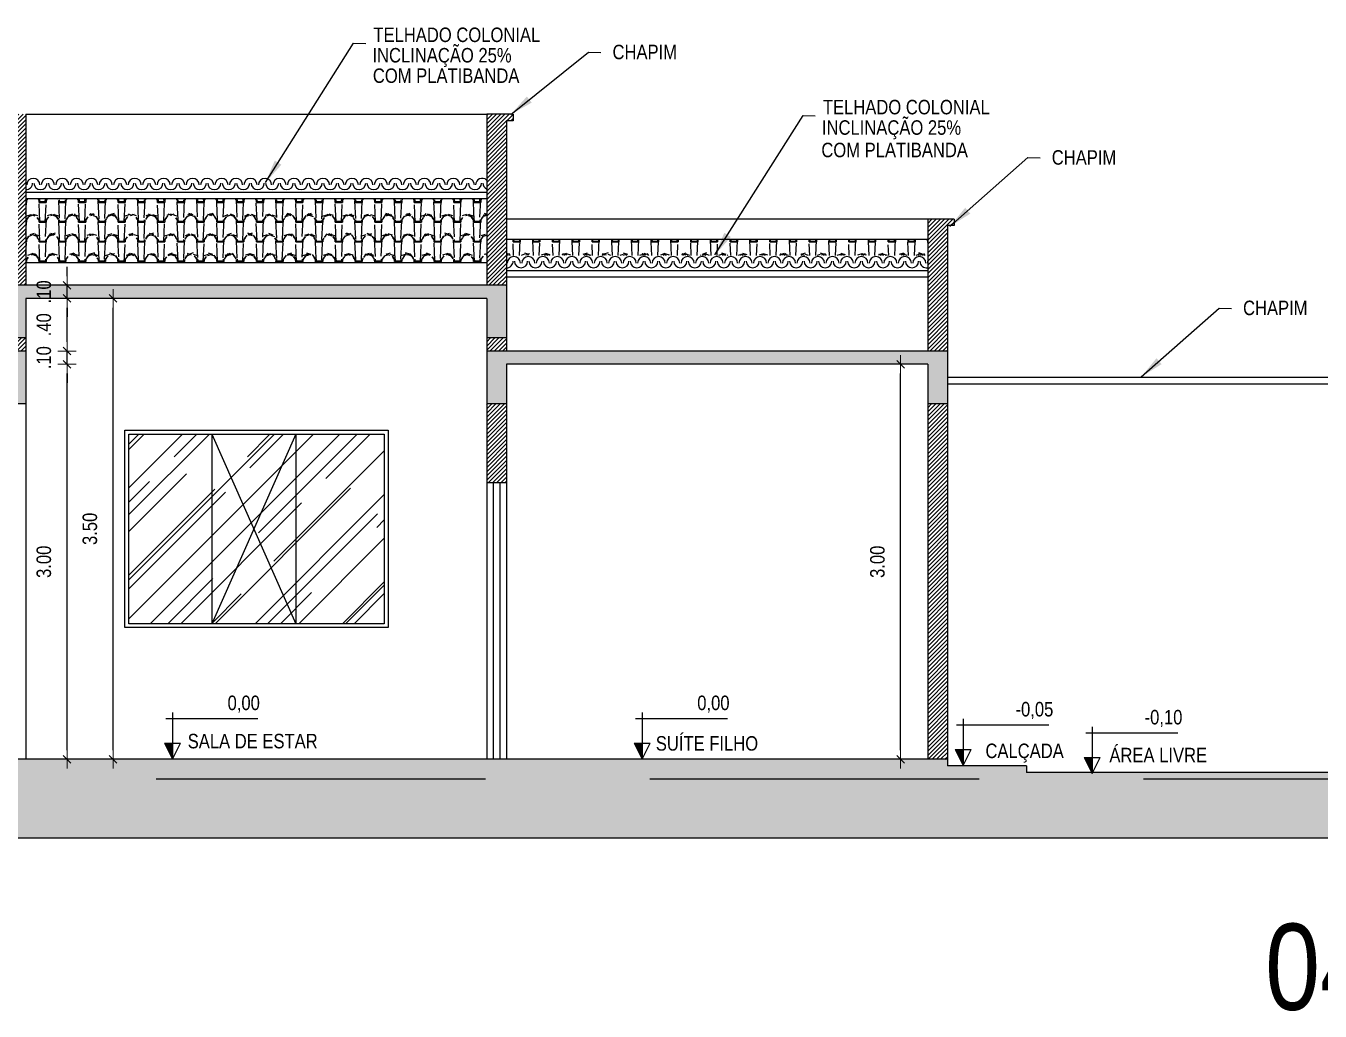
# Model space of a CAD drawing. Header units: millimetres. Extents: x -178 to 521, y -135 to 750.
# Drawn here: x 22.96 to 32.8, y 724.83 to 732.31 of the extents above; entities that cross this region are included whole.
import ezdxf
from ezdxf.enums import TextEntityAlignment as Align

# ---------------------------------------------------------------- set-up
doc = ezdxf.new("R2010")
doc.units = ezdxf.units.MM
doc.header["$LTSCALE"] = 20
doc.header["$MEASUREMENT"] = 0
doc.header["$PDSIZE"] = -5
doc.linetypes.add('CONTINU', pattern=[0])
doc.linetypes.add('HIDDEN2', pattern=[0.1875, 0.125, -0.0625])
doc.layers.get('0').update_dxf_attribs({"linetype": 'CONTINUOUS'})
doc.layers.get('Defpoints').update_dxf_attribs({"linetype": 'CONTINUOUS'})
for name, color, linetype in [('COTA', 7, 'CONTINUOUS'), ('COTAS', 7, 'CONTINUOUS'), ('E-hatch', 8, 'CONTINUOUS'), ('E-txt-g', 3, 'CONTINUOUS'), ('E-TXT-Y', 2, 'CONTINUOUS'), ('ESQUADRIA', 3, 'CONTINUOUS')]:
    doc.layers.add(name, color=color, linetype=linetype)
for name, color, linetype, lineweight in [('E-Cta-W', 7, 'CONTINUOUS', 20), ('E-Pen-C', 4, 'CONTINUOUS', 15), ('E-Pen-G', 3, 'CONTINUOUS', 30), ('E-Txt-W', 7, 'CONTINUOUS', 20)]:
    doc.layers.add(name, color=color, linetype=linetype, lineweight=lineweight)
doc.styles.add('F2', font='ARIALN.TTF')
doc.styles.add('REG60', font='romans.shx', dxfattribs={"width": 0.8, "height": 0.15})
doc.styles.add('REG80', font='romans.shx', dxfattribs={"width": 0.8, "height": 0.2})
doc.dimstyles.new('DIMENSION-1', dxfattribs={"dimtxt": 0.11, "dimasz": 0.07, "dimexe": 1, "dimexo": 0, "dimgap": 0.12, "dimtad": 1, "dimzin": 7, "dimdsep": 46, "dimtxsty": 'F2', "dimblk1": 'TRACO', "dimblk2": 'TRACO', "dimsah": 1, "dimcen": 1, "dimse1": 1, "dimse2": 1, "dimclrd": 256, "dimclre": 256, "dimclrt": 6, "dimadec": 0, "dimazin": 0, "dimtfac": 1, "dimtix": 1, "dimtmove": 2, "dimatfit": 3, "dimldrblk": 'TRACO', "dimfxl": 1, "dimtolj": 1, "dimtzin": 0, "dimarcsym": 0})
doc.dimstyles.get("Standard").update_dxf_attribs({"dimtxt": 0.18, "dimasz": 0.18, "dimexe": 0.18, "dimexo": 0.0625, "dimgap": 0.09, "dimtad": 0, "dimtih": 1, "dimtoh": 1, "dimdec": 4, "dimzin": 0, "dimdsep": 46, "dimtxsty": 'Standard', "dimcen": 0.09, "dimadec": 0, "dimazin": 0, "dimtfac": 1, "dimtdec": 4, "dimtofl": 0, "dimtmove": 0, "dimatfit": 3, "dimfxl": 1, "dimtolj": 1, "dimtzin": 0, "dimarcsym": 0})
pattern_1 = [(0, (80.6698, 40.52191), (0.15, 0.15), [0.048, -0.102]), (125.2176, (80.813806, 40.536909), (1.05000017453, -1.49999987498), [0.03121305, -3.0900849]), (160.71, (80.795806, 40.562409), (2.550000777635, -0.8999979741), [0.0317844, -3.1466586]), (199.29, (80.765806, 40.572909), (-2.550000777635, -0.8999979741), [0.0317844, -3.1466586]), (234.7824, (80.735806, 40.562409), (-1.05000017453, -1.49999987498), [0.03121305, -3.0900849]), (270, (80.7178, 40.53691), (0.15, -0.15), [0.015, -0.135]), (90, (80.8138, 40.52191), (-0.15, 0.15), [0.015, -0.135]), (0, (80.6698, 40.52791), (0.15, 0.15), [0.042, -0.108]), (126.3844, (80.819806, 40.539909), (1.650001937525, -2.24999858293), [0.0354012, -3.50472585]), (162.3499, (80.798806, 40.568409), (-2.850000422915, 0.899998778574), [0.0346302, -3.42838875]), (197.6501, (80.765806, 40.578909), (2.850000422915, 0.899998778574), [0.0346302, -3.42838875]), (233.6156, (80.732806, 40.568409), (-1.650001937525, -2.24999858293), [0.0354012, -3.50472585]), (270, (80.7118, 40.53991), (0.15, -0.15), [0.012, -0.138]), (90, (80.8198, 40.52791), (-0.15, 0.15), [0.012, -0.138]), (0, (80.8138, 40.52791), (0.15, 0.15), [0.006, -0.144]), (87.3974, (80.711806, 40.539909), (-0.1500021288, -3.14999989794), [0.13213635, -3.17127105]), (92.6026, (80.819806, 40.539909), (-0.1500021288, 3.14999989794), [0.13213635, -3.17127105]), (0, (80.8138, 40.52191), (0.15, 0.15), [0.006, -0.144])]

# ---------------------------------------------------------------- blocks, each defined once
blk = doc.blocks.new('TXT-AMB75')
at = {"layer": 'E-txt-g', "style": 'REG80', "width": 0.8, "flags": 8}
blk.add_attdef('TXT', text='', height=0.2, dxfattribs=at).set_placement((0.005, 0.296), align=Align.CENTER)
at = {"layer": 'E-Txt-W', "style": 'REG60', "width": 0.8, "flags": 8}
blk.add_attdef('TXT', text='', height=0.15, dxfattribs=at).set_placement((0.005, 0.027), align=Align.CENTER)
blk = doc.blocks.new('IND_DES')
at = {"layer": 'E-Txt-W', "color": 7}
blk.add_line((0.0269, -0.2428), (0.1984, -0.2428), dxfattribs=at)
at = {"layer": 'E-txt-g', "color": 7, "style": 'F2'}
for s, p in [('ESCALA', (-0.4463, -0.2864)), ('1', (0.2426, -0.2864)), (':', (0.3988, -0.2706))]:
    blk.add_text(s, height=0.1, dxfattribs=at).set_placement(p)
blk.add_attdef('ESCALA', (0.4897, -0.2812), '', height=0.1, dxfattribs=at)
at = {"layer": 'E-Txt-W', "color": 6, "style": 'F2'}
blk.add_attdef('00', text='', height=0.4, dxfattribs=at).set_placement((-0.7083, -0.2881), align=Align.CENTER)
at = {"layer": 'E-TXT-Y', "color": 7, "style": 'F2'}
for tag, p in [('PROJETO', (-0.4563, 0.1829)), ('DESENHO', (-0.4582, -0.0658))]:
    blk.add_attdef(tag, p, '', height=0.175, dxfattribs=at)
blk = doc.blocks.new('TRACO')
at = {"layer": 'E-Pen-C'}
for p, q in [((-1, 0), (1, 0)), ((0, 1), (0, -1))]:
    blk.add_line(p, q, dxfattribs=at)
at = {"layer": 'E-Pen-G'}
blk.add_line((-0.42, -0.42), (0.42, 0.42), dxfattribs=at)
blk = doc.blocks.new('*D609')
at = {"linetype": 'Continuous', "lineweight": -2}
blk.add_line((16.2151, 726.6632), (16.2151, 732.1732), dxfattribs=at)
at = {"layer": 'Defpoints', "color": 0, "linetype": 'Continuous'}
for p in [(16.2151, 732.2432), (17.559, 732.2432), (34.3044, 726.5932)]:
    blk.add_point(p, dxfattribs=at)
at = {"linetype": 'Continuous', "lineweight": -2, "xscale": 0.07, "yscale": 0.07, "zscale": 0.07}
for p, rotation in [((16.2151, 732.2432), 90), ((16.2151, 726.5932), 270)]:
    blk.add_blockref('TRACO', p, dxfattribs=dict(at, rotation=rotation))
at = {"color": 6, "linetype": 'Continuous', "insert": (16.039, 729.4182), "char_height": 0.11, "attachment_point": 5, "rotation": 90, "style": 'F2'}
blk.add_mtext('\\A1;5.65', dxfattribs=at)
blk = doc.blocks.new('*D627')
at = {"linetype": 'Continuous', "lineweight": -2}
blk.add_line((23.2772, 726.8132), (23.2772, 729.6732), dxfattribs=at)
at = {"layer": 'Defpoints', "color": 0, "linetype": 'Continuous'}
for p in [(22.8144, 729.7432), (23.2772, 729.7432), (22.9644, 726.7432)]:
    blk.add_point(p, dxfattribs=at)
at = {"linetype": 'Continuous', "lineweight": -2, "xscale": 0.07, "yscale": 0.07, "zscale": 0.07}
for p, rotation in [((23.2772, 729.7432), 90), ((23.2772, 726.7432), 270)]:
    blk.add_blockref('TRACO', p, dxfattribs=dict(at, rotation=rotation))
at = {"color": 6, "linetype": 'Continuous', "insert": (23.1011, 728.2432), "char_height": 0.11, "attachment_point": 5, "rotation": 90, "style": 'F2'}
blk.add_mtext('\\A1;3.00', dxfattribs=at)
blk = doc.blocks.new('*D628')
at = {"linetype": 'Continuous', "lineweight": -2}
for p, q in [((23.2772, 729.9132), (23.2772, 729.9832)), ((23.2772, 729.7432), (23.2772, 729.8432)), ((23.2772, 729.6732), (23.2772, 729.6032))]:
    blk.add_line(p, q, dxfattribs=at)
at = {"layer": 'Defpoints', "color": 0, "linetype": 'Continuous'}
for p in [(22.9644, 729.8432), (23.2772, 729.8432), (22.8144, 729.7432)]:
    blk.add_point(p, dxfattribs=at)
at = {"linetype": 'Continuous', "lineweight": -2, "xscale": 0.07, "yscale": 0.07, "zscale": 0.07}
for p, rotation in [((23.2772, 729.8432), 270), ((23.2772, 729.7432), 90)]:
    blk.add_blockref('TRACO', p, dxfattribs=dict(at, rotation=rotation))
at = {"color": 6, "linetype": 'Continuous', "insert": (23.1011, 729.7932), "char_height": 0.11, "attachment_point": 5, "rotation": 90, "style": 'F2'}
blk.add_mtext('\\A1;.10', dxfattribs=at)
blk = doc.blocks.new('*D629')
at = {"linetype": 'Continuous', "lineweight": -2}
blk.add_line((23.2772, 729.9132), (23.2772, 730.1732), dxfattribs=at)
at = {"layer": 'Defpoints', "color": 0, "linetype": 'Continuous'}
for p in [(22.9644, 730.2432), (23.2772, 730.2432), (22.9644, 729.8432)]:
    blk.add_point(p, dxfattribs=at)
at = {"linetype": 'Continuous', "lineweight": -2, "xscale": 0.07, "yscale": 0.07, "zscale": 0.07}
for p, rotation in [((23.2772, 730.2432), 90), ((23.2772, 729.8432), 270)]:
    blk.add_blockref('TRACO', p, dxfattribs=dict(at, rotation=rotation))
at = {"color": 6, "linetype": 'Continuous', "insert": (23.1011, 730.0432), "char_height": 0.11, "attachment_point": 5, "rotation": 90, "style": 'F2'}
blk.add_mtext('\\A1;.40', dxfattribs=at)
blk = doc.blocks.new('*D630')
at = {"linetype": 'Continuous', "lineweight": -2}
for p, q in [((23.2772, 730.4132), (23.2772, 730.4832)), ((23.2772, 730.2432), (23.2772, 730.3432)), ((23.2772, 730.1732), (23.2772, 730.1032))]:
    blk.add_line(p, q, dxfattribs=at)
at = {"layer": 'Defpoints', "color": 0, "linetype": 'Continuous'}
for p in [(22.9992, 730.3432), (23.2772, 730.3432), (22.9644, 730.2432)]:
    blk.add_point(p, dxfattribs=at)
at = {"linetype": 'Continuous', "lineweight": -2, "xscale": 0.07, "yscale": 0.07, "zscale": 0.07}
for p, rotation in [((23.2772, 730.3432), 270), ((23.2772, 730.2432), 90)]:
    blk.add_blockref('TRACO', p, dxfattribs=dict(at, rotation=rotation))
at = {"color": 6, "linetype": 'Continuous', "insert": (23.1011, 730.2932), "char_height": 0.11, "attachment_point": 5, "rotation": 90, "style": 'F2'}
blk.add_mtext('\\A1;.10', dxfattribs=at)
blk = doc.blocks.new('*D631')
at = {"linetype": 'Continuous', "lineweight": -2}
blk.add_line((23.6269, 726.8132), (23.6269, 730.1732), dxfattribs=at)
at = {"layer": 'Defpoints', "color": 0, "linetype": 'Continuous'}
for p in [(22.9644, 730.2432), (23.6269, 730.2432), (22.9644, 726.7432)]:
    blk.add_point(p, dxfattribs=at)
at = {"linetype": 'Continuous', "lineweight": -2, "xscale": 0.07, "yscale": 0.07, "zscale": 0.07}
for p, rotation in [((23.6269, 730.2432), 90), ((23.6269, 726.7432), 270)]:
    blk.add_blockref('TRACO', p, dxfattribs=dict(at, rotation=rotation))
at = {"color": 6, "linetype": 'Continuous', "insert": (23.4507, 728.4932), "char_height": 0.11, "attachment_point": 5, "rotation": 90, "style": 'F2'}
blk.add_mtext('\\A1;3.50', dxfattribs=at)
blk = doc.blocks.new('*D632')
at = {"linetype": 'Continuous', "lineweight": -2}
blk.add_line((29.609, 726.8132), (29.609, 729.6732), dxfattribs=at)
at = {"layer": 'Defpoints', "color": 0, "linetype": 'Continuous'}
for p in [(29.609, 729.7432), (29.8144, 729.7432), (29.8144, 726.7432)]:
    blk.add_point(p, dxfattribs=at)
at = {"linetype": 'Continuous', "lineweight": -2, "xscale": 0.07, "yscale": 0.07, "zscale": 0.07}
for p, rotation in [((29.609, 729.7432), 90), ((29.609, 726.7432), 270)]:
    blk.add_blockref('TRACO', p, dxfattribs=dict(at, rotation=rotation))
at = {"color": 6, "linetype": 'Continuous', "insert": (29.4328, 728.2432), "char_height": 0.11, "attachment_point": 5, "rotation": 90, "style": 'F2'}
blk.add_mtext('\\A1;3.00', dxfattribs=at)

msp = doc.modelspace()

# ---------------------------------------------------------------- hatches: boundary and pattern name
at = {"linetype": 'Continuous'}
h = msp.add_hatch(dxfattribs=at)
h.set_pattern_fill('TROOF1', color=8, scale=0.15, style=0, pattern_type=2)
h.set_pattern_definition(pattern_1)
h.paths.add_polyline_path([(22.9644, 730.999), (22.9644, 730.5125), (26.4644, 730.5125), (26.4644, 730.999)])
h = msp.add_hatch(dxfattribs=at)
h.set_pattern_fill('TROOF1', color=8, scale=0.15, style=0, pattern_type=2)
h.set_pattern_definition(pattern_1)
h.paths.add_polyline_path([(29.8144, 730.6902), (26.6144, 730.6902), (26.6144, 730.5698), (29.8144, 730.5698)])
at = {"layer": 'COTA', "linetype": 'Continuous'}
h = msp.add_hatch(dxfattribs=at)
h.set_pattern_fill('AR-RROOF', color=8, scale=0.35, angle=45, style=0)
h.set_pattern_definition([(45, (80.6698, 0), (0.29698485, 0.7919596), [5.25, -0.7, 1.75, -0.35]), (45, (80.8752, 0.4529), (-0.57664558, 0.08167083), [1.05, -0.1155, 2.1, -0.2625]), (45, (80.58319, 0.3341), (1.1211178, 1.45275088), [2.8, -0.49, 1.4, -0.35])])
h.paths.add_polyline_path([(23.7461, 729.2132), (25.6861, 729.2132), (25.6861, 727.7732), (23.7461, 727.7732)])
at = {"layer": 'COTAS', "linetype": 'CONTINU'}
h = msp.add_hatch(dxfattribs=at)
h.set_pattern_fill('ANSI38', color=8, scale=0.25, style=0)
h.set_pattern_definition([(45, (80.669806, 0), (-0.0220970869, 0.0220970869), []), (135, (80.669806, 0), (-0.0662912607, 0.0220970869), [0.078125, -0.046875])])
h.paths.add_polyline_path([(12.4554, 726.7432), (12.4554, 726.6932), (11.8554, 726.6932), (11.8554, 726.6432), (10.8668, 726.6432), (10.8625, 726.6345), (10.8582, 726.6432), (8.2297, 726.6432), (8.2297, 726.1432), (37.8676, 726.1432), (37.8676, 726.4947, 0.012456), (36.8044, 726.4432), (36.8044, 726.5932), (33.9544, 726.5932), (33.9544, 726.6432), (31.0684, 726.6432), (31.0641, 726.6345), (31.0598, 726.6432), (30.5644, 726.6432), (30.5644, 726.6932), (29.9644, 726.6932), (29.9644, 726.7432)])
at = {"layer": 'E-hatch'}
h = msp.add_hatch(dxfattribs=at)
h.set_pattern_fill('ANSI31', color=256, scale=0.18, style=0)
h.set_pattern_definition([(45, (80.669806, 40.52191), (-0.0159099026, 0.0159099026), [])])
h.paths.add_polyline_path([(12.4554, 728.8432), (12.6054, 728.8432), (12.6054, 729.4432), (12.4554, 729.4432)])
h.paths.add_polyline_path([(9.3044, 726.6432), (9.4544, 726.6432), (9.4544, 729.5932), (9.5044, 729.5932), (9.5044, 729.6432), (9.3044, 729.6432)])
h.paths.add_polyline_path([(12.6054, 727.7432), (12.4554, 727.7432), (12.4554, 726.7432), (12.6054, 726.7432)])
h.paths.add_polyline_path([(15.8554, 729.4432), (15.7054, 729.4432), (15.7054, 726.7432), (15.8554, 726.7432)])
h.paths.add_polyline_path([(19.4577, 726.7432), (19.6077, 726.7432), (19.6077, 729.4432), (19.4577, 729.4432)])
h.paths.add_polyline_path([(22.9644, 729.8432), (22.9644, 729.9432), (22.8144, 729.9432), (22.8144, 729.8432)])
h.paths.add_polyline_path([(26.4644, 729.9432), (26.4644, 729.8432), (26.6144, 729.8432), (26.6144, 729.9432)])
h.paths.add_polyline_path([(26.4644, 728.8432), (26.6144, 728.8432), (26.6144, 729.4432), (26.4644, 729.4432)])
h.paths.add_polyline_path([(29.9644, 729.4432), (29.8144, 729.4432), (29.8144, 726.7432), (29.9644, 726.7432)])
h.paths.add_polyline_path([(30.0144, 730.796), (30.0144, 730.846), (29.8144, 730.846), (29.8144, 729.8432), (29.9644, 729.8432), (29.9644, 730.796)])
h.paths.add_polyline_path([(26.6644, 731.5932), (26.6644, 731.6432), (26.4644, 731.6432), (26.4644, 730.3432), (26.6144, 730.3432), (26.6144, 731.5932)])
h.paths.add_polyline_path([(22.7644, 731.6432), (22.7644, 731.5932), (22.8144, 731.5932), (22.8144, 730.3432), (22.9644, 730.3432), (22.9644, 731.6432)])
h.paths.add_polyline_path([(12.4054, 731.1432), (12.4054, 731.0932), (12.4554, 731.0932), (12.4554, 729.8432), (12.6054, 729.8432), (12.6054, 731.1432)])
h = msp.add_hatch(dxfattribs=at)
h.set_pattern_fill('ANSI38', color=256, scale=0.18, style=0)
h.set_pattern_definition([(45, (80.669806, 40.52191), (-0.0159099026, 0.0159099026), []), (135, (80.669806, 40.52191), (-0.0477297077, 0.0159099026), [0.05625, -0.03375])])
h.paths.add_polyline_path([(22.9644, 730.2432), (26.4644, 730.2432), (26.4644, 729.9432), (26.6144, 729.9432), (26.6144, 730.3432), (22.8144, 730.3432), (22.8144, 729.9432), (22.9644, 729.9432)])
h.paths.add_polyline_path([(22.9644, 729.8432), (12.4554, 729.8432), (12.4554, 729.4432), (12.6054, 729.4432), (12.6054, 729.7432), (15.7054, 729.7432), (15.7054, 729.4432), (15.8554, 729.4432), (15.8554, 729.7432), (19.4577, 729.7432), (19.4577, 729.4432), (19.6077, 729.4432), (19.6077, 729.7432), (22.8144, 729.7432), (22.8144, 729.4432), (22.9644, 729.4432)])
h.paths.add_polyline_path([(26.6144, 729.7432), (29.8144, 729.7432), (29.8144, 729.4432), (29.9644, 729.4432), (29.9644, 729.8432), (26.4644, 729.8432), (26.4644, 729.4432), (26.6144, 729.4432)])

# ---------------------------------------------------------------- linework, layer by layer
at = {"color": 5, "linetype": 'Continuous'}
for p, q in [((22.9644, 731.6432), (22.9644, 730.3432)), ((26.4644, 731.6432), (26.4644, 730.3432)), ((26.6644, 731.6432), (26.4644, 731.6432)), ((26.6644, 731.6432), (26.6644, 731.5932)), ((26.6144, 731.5932), (26.6144, 730.3432)), ((26.6644, 731.5932), (26.6144, 731.5932)), ((29.8144, 730.846), (29.8144, 729.8432)), ((30.0144, 730.846), (29.8144, 730.846)), ((30.0144, 730.846), (30.0144, 730.796)), ((29.9644, 730.796), (29.9644, 726.7432)), ((30.0144, 730.796), (29.9644, 730.796)), ((26.6144, 730.3432), (22.8144, 730.3432)), ((26.6144, 730.3432), (26.6144, 729.8432)), ((22.9644, 730.2432), (22.9644, 729.4432)), ((26.4644, 730.2432), (22.9644, 730.2432)), ((26.4644, 730.2432), (26.4644, 728.8432)), ((22.9644, 729.9432), (22.8144, 729.9432)), ((26.6144, 729.9432), (26.4644, 729.9432)), ((22.9644, 729.8432), (12.4554, 729.8432)), ((29.9644, 729.8432), (26.4644, 729.8432)), ((26.6144, 729.7432), (26.6144, 728.8432)), ((29.8144, 729.7432), (26.6144, 729.7432)), ((29.8144, 729.7432), (29.8144, 726.7432)), ((22.9644, 729.4432), (22.8144, 729.4432)), ((26.6144, 729.4432), (26.4644, 729.4432)), ((29.9644, 729.4432), (29.8144, 729.4432)), ((26.6144, 728.8432), (26.4644, 728.8432))]:
    msp.add_line(p, q, dxfattribs=at)
at = {"color": 7, "linetype": 'Continuous'}
for p, q in [((22.9644, 731.6432), (26.4644, 731.6432)), ((26.4644, 730.5125), (22.9644, 730.5125)), ((26.5144, 728.8432), (26.5144, 726.7432)), ((26.5644, 728.8432), (26.5644, 726.7432))]:
    msp.add_line(p, q, dxfattribs=at)
at = {"color": 6, "linetype": 'Continuous'}
for p, q in [((26.4644, 731.0483), (22.9644, 731.0483)), ((26.4644, 730.999), (22.9644, 730.999)), ((29.8144, 730.846), (26.6144, 730.846)), ((29.8144, 730.454), (26.6144, 730.454)), ((29.8144, 730.4047), (26.6144, 730.4047)), ((22.9644, 729.4432), (22.9644, 726.7432))]:
    msp.add_line(p, q, dxfattribs=at)
at = {"color": 8, "linetype": 'Continuous'}
for p, q in [((29.8144, 730.6902), (26.6144, 730.6902)), ((29.8144, 730.4047), (26.6144, 730.4047)), ((33.8044, 729.6432), (29.9644, 729.6432)), ((33.8044, 729.5932), (29.9644, 729.5932)), ((24.3773, 729.2132), (24.3773, 727.7732)), ((25.014, 729.2132), (25.014, 727.7732)), ((26.4644, 728.8432), (26.4644, 726.7432)), ((26.6144, 728.8432), (26.6144, 726.7432))]:
    msp.add_line(p, q, dxfattribs=at)
at = {"color": 8, "linetype": 'HIDDEN2'}
for p, q in [((25.014, 729.2132), (24.3773, 727.7732)), ((24.3773, 729.2132), (25.014, 727.7732)), ((33.9544, 726.5932), (8.2297, 726.5932))]:
    msp.add_line(p, q, dxfattribs=at)
for p, q in [((24.0777, 727.0982), (24.0777, 726.7432)), ((27.6453, 727.0982), (27.6453, 726.7432)), ((24.0282, 727.0522), (24.7273, 727.0522)), ((27.5958, 727.0522), (28.2949, 727.0522)), ((30.0342, 727.0041), (30.7333, 727.0041)), ((30.0837, 727.0502), (30.0837, 726.6951)), ((31.0641, 726.9896), (31.0641, 726.6345)), ((31.0145, 726.9435), (31.7137, 726.9435)), ((24.0167, 726.8651), (24.0777, 726.7432)), ((24.0167, 726.8651), (24.1387, 726.8651)), ((24.0777, 726.7432), (24.1387, 726.8651)), ((27.5844, 726.8651), (27.6453, 726.7432)), ((27.5844, 726.8651), (27.7063, 726.8651)), ((27.6453, 726.7432), (27.7063, 726.8651)), ((30.0228, 726.8171), (30.0837, 726.6951)), ((30.0228, 726.8171), (30.1447, 726.8171)), ((30.0837, 726.6951), (30.1447, 726.8171)), ((31.0031, 726.7565), (31.0641, 726.6345)), ((31.0031, 726.7565), (31.125, 726.7565)), ((31.0641, 726.6345), (31.125, 726.7565))]:
    msp.add_line(p, q)
at = {"color": 1, "linetype": 'Continuous'}
for p, q in [((29.9644, 726.7432), (12.4554, 726.7432)), ((29.9644, 726.7432), (29.9644, 726.6932)), ((30.5644, 726.6932), (29.9644, 726.6932)), ((30.5644, 726.6932), (30.5644, 726.6432)), ((33.9544, 726.6432), (30.5644, 726.6432))]:
    msp.add_line(p, q, dxfattribs=at)
at = {"color": 8, "linetype": 'Continuous'}
for points in [[(23.7161, 729.2432), (25.7161, 729.2432), (25.7161, 727.7432), (23.7161, 727.7432)], [(23.7461, 729.2132), (25.6861, 729.2132), (25.6861, 727.7732), (23.7461, 727.7732)]]:
    msp.add_lwpolyline(points, close=True, dxfattribs=at)
for points in [[(24.0167, 726.8651), (24.0777, 726.8651), (24.0777, 726.7432)], [(27.5844, 726.8651), (27.6453, 726.8651), (27.6453, 726.7432)], [(30.0228, 726.8171), (30.0837, 726.8171), (30.0837, 726.6951)], [(31.0031, 726.7565), (31.0641, 726.7565), (31.0641, 726.6345)]]:
    msp.add_solid(points)
at = {"layer": 'COTAS', "color": 8, "linetype": 'CONTINU'}
msp.add_line((37.8632, 726.1432), (8.2297, 726.1432), dxfattribs=at)
at = {"layer": 'ESQUADRIA', "color": 7}
for centre, start, end in [((22.9654, 731.1198), 268.78241, 0), ((23.0208, 731.1054), 0, 180), ((23.0754, 731.1198), 180, 0), ((23.1308, 731.1054), 0, 180), ((23.1854, 731.1198), 180, 0), ((23.2408, 731.1054), 0, 180), ((23.2954, 731.1198), 180, 0), ((23.3508, 731.1054), 0, 180), ((23.4054, 731.1198), 180, 0), ((23.4054, 731.1198), 180, 0), ((23.4608, 731.1054), 0, 180), ((23.4608, 731.1054), 0, 180), ((23.5154, 731.1198), 180, 0), ((23.5154, 731.1198), 180, 0), ((23.5708, 731.1054), 0, 180), ((23.6254, 731.1198), 180, 0), ((23.6808, 731.1054), 0, 180), ((23.7354, 731.1198), 180, 0), ((23.7908, 731.1054), 0, 180), ((23.8454, 731.1198), 180, 0), ((23.9008, 731.1054), 0, 180), ((23.9554, 731.1198), 180, 0), ((24.0108, 731.1054), 0, 180), ((24.0654, 731.1198), 180, 0), ((24.1208, 731.1054), 0, 180), ((24.1754, 731.1198), 180, 0), ((24.2308, 731.1054), 0, 180), ((24.2854, 731.1198), 180, 0), ((24.2854, 731.1198), 180, 0), ((24.3408, 731.1054), 0, 180), ((24.3408, 731.1054), 0, 180), ((24.3954, 731.1198), 180, 0), ((24.4508, 731.1054), 0, 180), ((24.5054, 731.1198), 180, 0), ((24.5608, 731.1054), 0, 180), ((24.6154, 731.1198), 180, 0), ((24.6708, 731.1054), 0, 180), ((24.7254, 731.1198), 180, 0), ((24.7808, 731.1054), 0, 180), ((24.8354, 731.1198), 180, 0), ((24.8908, 731.1054), 0, 180), ((24.9454, 731.1198), 180, 0), ((24.9454, 731.1198), 270, 0), ((25.0008, 731.1054), 0, 180), ((25.0008, 731.1054), 0, 180), ((25.0554, 731.1198), 180, 0), ((25.1108, 731.1054), 0, 180), ((25.1654, 731.1198), 180, 0), ((25.2208, 731.1054), 0, 180), ((25.2754, 731.1198), 180, 0), ((25.3308, 731.1054), 0, 180), ((25.3854, 731.1198), 180, 0), ((25.4408, 731.1054), 0, 180), ((25.4954, 731.1198), 180, 0), ((25.5508, 731.1054), 0, 180), ((25.6054, 731.1198), 180, 0), ((25.6608, 731.1054), 0, 180), ((25.7154, 731.1198), 180, 0), ((25.7708, 731.1054), 0, 180), ((25.8254, 731.1198), 180, 0), ((25.8808, 731.1054), 0, 180), ((25.9354, 731.1198), 180, 0), ((25.9908, 731.1054), 0, 180), ((26.0454, 731.1198), 180, 0), ((26.0454, 731.1198), 180, 0), ((26.1008, 731.1054), 0, 180), ((26.1008, 731.1054), 0, 180), ((26.1554, 731.1198), 180, 0), ((26.2108, 731.1054), 0, 180), ((26.2654, 731.1198), 180, 0), ((26.3208, 731.1054), 0, 180), ((26.3754, 731.1198), 180, 0), ((26.4308, 731.1054), 47.86653, 180), ((26.4854, 731.1198), 180, 245.08651), ((26.6154, 730.5256), 268.78241, 0), ((26.6708, 730.5112), 0, 180), ((26.7254, 730.5256), 180, 0), ((26.7808, 730.5112), 0, 180), ((26.8354, 730.5256), 180, 0), ((26.8908, 730.5112), 0, 180), ((26.9454, 730.5256), 180, 0), ((27.0008, 730.5112), 0, 180), ((27.0554, 730.5256), 180, 0), ((27.0554, 730.5256), 180, 0), ((27.1108, 730.5112), 0, 180), ((27.1108, 730.5112), 0, 180), ((27.1654, 730.5256), 180, 0), ((27.1654, 730.5256), 180, 0), ((27.2208, 730.5112), 0, 180), ((27.2754, 730.5256), 180, 0), ((27.3308, 730.5112), 0, 180), ((27.3854, 730.5256), 180, 0), ((27.4408, 730.5112), 0, 180), ((27.4954, 730.5256), 180, 0), ((27.5508, 730.5112), 0, 180), ((27.6054, 730.5256), 180, 0), ((27.6608, 730.5112), 0, 180), ((27.7154, 730.5256), 180, 0), ((27.7708, 730.5112), 0, 180), ((27.8254, 730.5256), 180, 0), ((27.8808, 730.5112), 0, 180), ((27.9354, 730.5256), 180, 0), ((27.9354, 730.5256), 180, 0), ((27.9908, 730.5112), 0, 180), ((27.9908, 730.5112), 0, 180), ((28.0454, 730.5256), 180, 0), ((28.1008, 730.5112), 0, 180), ((28.1554, 730.5256), 180, 0), ((28.2108, 730.5112), 0, 180), ((28.2654, 730.5256), 180, 0), ((28.3208, 730.5112), 0, 180), ((28.3754, 730.5256), 180, 0), ((28.4308, 730.5112), 0, 180), ((28.4854, 730.5256), 180, 0), ((28.5408, 730.5112), 0, 180), ((28.5954, 730.5256), 180, 0), ((28.5954, 730.5256), 270, 0), ((28.6508, 730.5112), 0, 180), ((28.6508, 730.5112), 0, 180), ((28.7054, 730.5256), 180, 0), ((28.7608, 730.5112), 0, 180), ((28.8154, 730.5256), 180, 0), ((28.8708, 730.5112), 0, 180), ((28.9254, 730.5256), 180, 0), ((28.9808, 730.5112), 0, 180), ((29.0354, 730.5256), 180, 0), ((29.0908, 730.5112), 0, 180), ((29.1454, 730.5256), 180, 0), ((29.2008, 730.5112), 0, 180), ((29.2554, 730.5256), 180, 0), ((29.3108, 730.5112), 0, 180), ((29.3654, 730.5256), 180, 0), ((29.4208, 730.5112), 0, 180), ((29.4754, 730.5256), 180, 0), ((29.5308, 730.5112), 0, 180), ((29.5854, 730.5256), 180, 0), ((29.6408, 730.5112), 0, 180), ((29.6954, 730.5256), 180, 0), ((29.6954, 730.5256), 180, 0), ((29.7508, 730.5112), 0, 180), ((29.7508, 730.5112), 0, 180), ((29.8054, 730.5256), 180, 280.297), ((29.8608, 730.5112), 158.30116, 180)]:
    msp.add_arc(centre, 0.05, start, end, dxfattribs=at)

# ---------------------------------------------------------------- block references
ref = msp.add_blockref('TXT-AMB75', (24.615, 726.9008), dxfattribs=dict(xscale=0.7290000000000001, yscale=0.7290000000000001, zscale=0.7290000000000001))
ref.add_attrib('TXT', '0,00', dxfattribs={"layer": 'E-txt-g', "color": 2, "height": 0.11, "style": 'F2'}).set_placement((24.619, 727.1169), align=Align.CENTER)
ref = msp.add_blockref('TXT-AMB75', (28.1826, 726.9008), dxfattribs=dict(xscale=0.7290000000000001, yscale=0.7290000000000001, zscale=0.7290000000000001))
ref.add_attrib('TXT', '0,00', dxfattribs={"layer": 'E-txt-g', "color": 2, "height": 0.11, "style": 'F2'}).set_placement((28.1866, 727.1169), align=Align.CENTER)
ref = msp.add_blockref('TXT-AMB75', (30.621, 726.8527), dxfattribs=dict(xscale=0.7290000000000001, yscale=0.7290000000000001, zscale=0.7290000000000001))
ref.add_attrib('TXT', '-0,05', dxfattribs={"layer": 'E-txt-g', "color": 2, "height": 0.11, "style": 'F2'}).set_placement((30.625, 727.0688), align=Align.CENTER)
ref = msp.add_blockref('TXT-AMB75', (31.6014, 726.7922), dxfattribs=dict(xscale=0.7290000000000001, yscale=0.7290000000000001, zscale=0.7290000000000001))
ref.add_attrib('TXT', '-0,10', dxfattribs={"layer": 'E-txt-g', "color": 2, "height": 0.11, "style": 'F2'}).set_placement((31.6054, 727.0083), align=Align.CENTER)
ref = msp.add_blockref('TXT-AMB75', (24.6833, 726.6104), dxfattribs=dict(xscale=0.7290000000000001, yscale=0.7290000000000001, zscale=0.7290000000000001))
ref.add_attrib('TXT', 'SALA DE ESTAR', dxfattribs={"layer": 'E-txt-g', "color": 2, "height": 0.11, "style": 'F2'}).set_placement((24.6872, 726.8265), align=Align.CENTER)
ref = msp.add_blockref('TXT-AMB75', (28.1339, 726.593), dxfattribs=dict(xscale=0.7290000000000001, yscale=0.7290000000000001, zscale=0.7290000000000001))
ref.add_attrib('TXT', 'SUÍTE FILHO', dxfattribs={"layer": 'E-txt-g', "color": 2, "height": 0.11, "style": 'F2'}).set_placement((28.1378, 726.8091), align=Align.CENTER)
ref = msp.add_blockref('TXT-AMB75', (30.5464, 726.5363), dxfattribs=dict(xscale=0.7290000000000001, yscale=0.7290000000000001, zscale=0.7290000000000001))
ref.add_attrib('TXT', 'CALÇADA', dxfattribs={"layer": 'E-txt-g', "color": 2, "height": 0.11, "style": 'F2'}).set_placement((30.5504, 726.7524), align=Align.CENTER)
ref = msp.add_blockref('TXT-AMB75', (31.5616, 726.5044), dxfattribs=dict(xscale=0.7290000000000001, yscale=0.7290000000000001, zscale=0.7290000000000001))
ref.add_attrib('TXT', 'ÁREA LIVRE', dxfattribs={"layer": 'E-txt-g', "color": 2, "height": 0.11, "style": 'F2'}).set_placement((31.5655, 726.7205), align=Align.CENTER)
ref = msp.add_blockref('IND_DES', (34.1052, 725.3115), dxfattribs=dict(xscale=1.636240131907927, yscale=1.636240131907927, zscale=1.636240131907927))
ref.add_attrib('00', '04', dxfattribs={"layer": 'E-Txt-W', "height": 0.6545, "style": 'F2'}).set_placement((32.7947, 724.8401), align=Align.CENTER)
ref.add_attrib('DESENHO', 'CORTE LONGITUDINAL B-B', (33.3555, 725.2038), dxfattribs={"layer": 'E-TXT-Y', "color": 2, "height": 0.286342, "style": 'F2'})
ref.add_attrib('ESCALA', '75', (34.9066, 724.8513), dxfattribs={"layer": 'E-txt-g', "color": 7, "height": 0.16362, "style": 'F2'})

# ---------------------------------------------------------------- texts
at = {"color": 6, "style": 'F2'}
for s, p in [('TELHADO COLONIAL', (25.604, 732.1905)), ('INCLINAÇÃO 25%%%', (25.5968, 732.0353)), ('CHAPIM', (27.4203, 732.0599)), ('COM PLATIBANDA', (25.6, 731.8801)), ('TELHADO COLONIAL', (29.0182, 731.6414)), ('INCLINAÇÃO 25%%%', (29.0109, 731.4862)), ('COM PLATIBANDA', (29.0066, 731.3157)), ('CHAPIM', (30.7566, 731.2592)), ('CHAPIM', (32.2096, 730.1164))]:
    msp.add_text(s, height=0.11, dxfattribs=at).set_placement(p)

# ---------------------------------------------------------------- dimensions: what is measured, and where the dimension line sits
at = {"color": 8, "linetype": 'Continuous'}
for base, p1, p2, picture, middle in [((16.2151, 732.2432), (34.3044, 726.5932), (17.559, 732.2432), '*D609', (16.039, 729.4182)), ((23.2772, 730.3432), (22.9644, 730.2432), (22.9992, 730.3432), '*D630', (23.1011, 730.2932)), ((23.2772, 730.2432), (22.9644, 729.8432), (22.9644, 730.2432), '*D629', (23.1011, 730.0432)), ((23.6269, 730.2432), (22.9644, 726.7432), (22.9644, 730.2432), '*D631', (23.4507, 728.4932)), ((23.2772, 729.8432), (22.8144, 729.7432), (22.9644, 729.8432), '*D628', (23.1011, 729.7932)), ((23.2772, 729.7432), (22.9644, 726.7432), (22.8144, 729.7432), '*D627', (23.1011, 728.2432)), ((29.609, 729.7432), (29.8144, 726.7432), (29.8144, 729.7432), '*D632', (29.4328, 728.2432))]:
    dim = msp.add_linear_dim(base=base, p1=p1, p2=p2, angle=90, dimstyle='DIMENSION-1', override={"dimfxl": 0.15}, dxfattribs=at)
    dim.commit()
    dim.dimension.update_dxf_attribs({"geometry": picture, "text_midpoint": middle})

# ---------------------------------------------------------------- leaders
at = {"layer": 'E-Cta-W', "color": 4}
for points in [[(24.7837, 731.1227), (25.4539, 732.1813), (25.5467, 732.1796)], [(26.6472, 731.6412), (27.239, 732.1131), (27.3318, 732.1114)], [(28.1978, 730.5736), (28.868, 731.6322), (28.9608, 731.6304)], [(29.9835, 730.7905), (30.5753, 731.3124), (30.6681, 731.3106)], [(31.4365, 729.6477), (32.0283, 730.1696), (32.1211, 730.1678)]]:
    msp.add_leader(points, dimstyle='Standard', dxfattribs=at)

doc.saveas('drawing.dxf')
